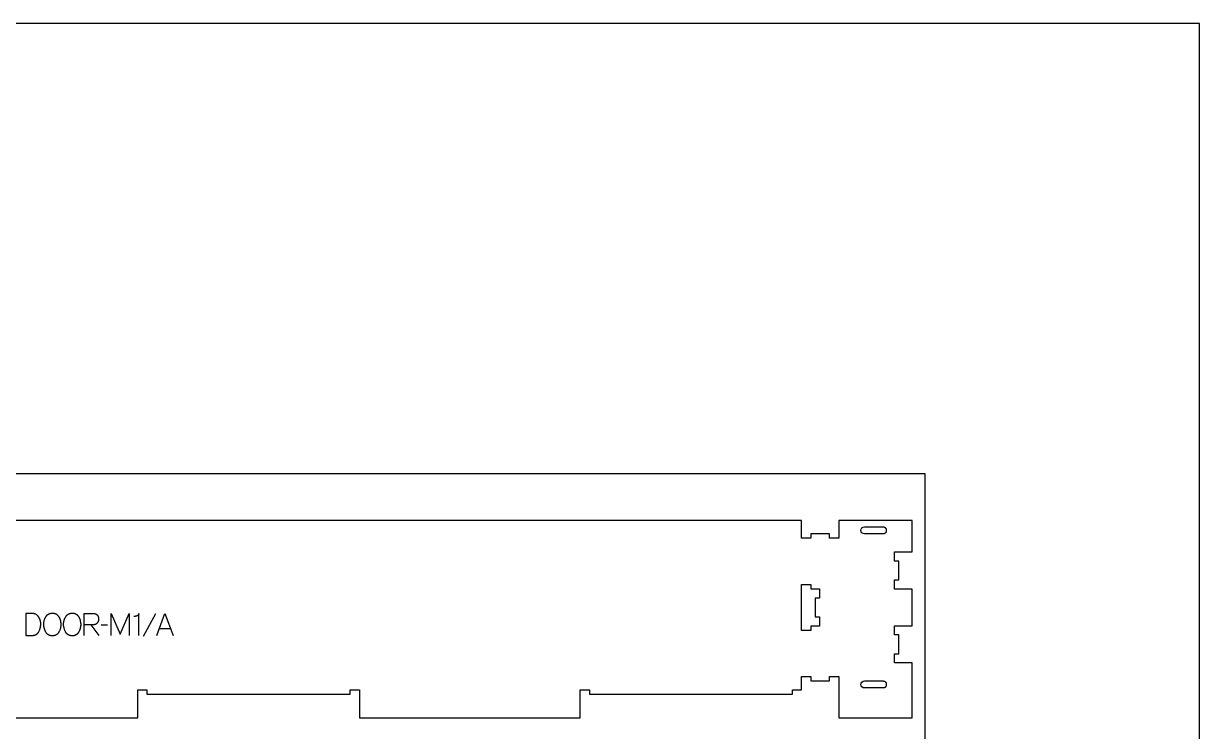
# Model space of a CAD drawing. Extents: x 0 to 4485, y 0 to 8771.
# Drawn here: x 1589 to 3183, y 4633 to 5593 of the extents above; entities that cross this region are included whole.
import ezdxf

# ---------------------------------------------------------------- set-up
doc = ezdxf.new("R2010")
doc.units = 0
for name, color, linetype in [('0_SHEET_SPRUCEPLY_2440X122', 1, 'CONTINUOUS'), ('1_ANYTOOL_1MMDEEP_LABELS_S', 2, 'CONTINUOUS'), ('3_ANYTOOL_CUTTHROUGH_INSID', 4, 'CONTINUOUS'), ('4_ANYTOOL_CUTTHROUGH_OUTSI', 5, 'CONTINUOUS'), ('DONOTCUT', 7, 'CONTINUOUS')]:
    doc.layers.add(name, color=color, linetype=linetype)

msp = doc.modelspace()

# ---------------------------------------------------------------- linework, layer by layer
at = {"layer": '0_SHEET_SPRUCEPLY_2440X122'}
msp.add_lwpolyline([(371.7, 4982.6), (371.7, 3762.6), (2811.7, 3762.6), (2811.7, 4982.6)], close=True, dxfattribs=at)
at = {"layer": '1_ANYTOOL_1MMDEEP_LABELS_S', "color": 2}
for points in [[(1592, 4793.4), (1592, 4763.4), (1600.5, 4763.5), (1600.9, 4763.5), (1601.3, 4763.5), (1601.7, 4763.5), (1602.1, 4763.6), (1602.5, 4763.6), (1602.8, 4763.7), (1603.2, 4763.8), (1603.5, 4763.8), (1603.9, 4763.9), (1604.2, 4764), (1604.6, 4764.1), (1604.9, 4764.2), (1605.2, 4764.4), (1605.4, 4764.4), (1605.5, 4764.5), (1605.7, 4764.6), (1605.8, 4764.6), (1606, 4764.7), (1606.1, 4764.8), (1606.3, 4764.9), (1606.4, 4764.9), (1606.5, 4765), (1606.7, 4765.1), (1606.8, 4765.2), (1606.9, 4765.3), (1607.1, 4765.4), (1607.2, 4765.5), (1607.3, 4765.6), (1607.5, 4765.7), (1607.6, 4765.8), (1607.7, 4765.9), (1607.8, 4766), (1607.9, 4766.1), (1608.1, 4766.2), (1608.2, 4766.3), (1608.3, 4766.5), (1608.4, 4766.6), (1608.5, 4766.7), (1608.6, 4766.8), (1608.7, 4766.9), (1608.8, 4767.1), (1608.9, 4767.2), (1609, 4767.3), (1609.1, 4767.5), (1609.2, 4767.6), (1609.4, 4767.9), (1609.6, 4768.2), (1609.7, 4768.5), (1610.1, 4769.1), (1610.3, 4769.7), (1610.6, 4770.4), (1610.9, 4771), (1611.1, 4771.6), (1611.3, 4772.3), (1611.5, 4772.9), (1611.7, 4773.6), (1611.8, 4774.3), (1612, 4774.9), (1612.1, 4775.6), (1612.2, 4776.3), (1612.3, 4777), (1612.3, 4777.7), (1612.3, 4778.4), (1612.4, 4779.1), (1612.3, 4779.7), (1612.3, 4780.3), (1612.3, 4780.9), (1612.2, 4781.4), (1612.1, 4782), (1612.1, 4782.3), (1612, 4782.6), (1611.9, 4782.9), (1611.9, 4783.1), (1611.8, 4783.4), (1611.7, 4783.7), (1611.6, 4784), (1611.6, 4784.2), (1611.5, 4784.5), (1611.4, 4784.8), (1611.3, 4785.1), (1611.2, 4785.3), (1611.1, 4785.6), (1611, 4785.8), (1610.7, 4786.4), (1610.4, 4786.9), (1610.2, 4787.4), (1609.9, 4787.9), (1609.7, 4788.2), (1609.5, 4788.5), (1609.3, 4788.8), (1609.1, 4789.1), (1608.9, 4789.4), (1608.6, 4789.6), (1608.4, 4789.9), (1608.2, 4790.1), (1608, 4790.3), (1607.8, 4790.6), (1607.5, 4790.8), (1607.3, 4791), (1607.1, 4791.2), (1606.8, 4791.4), (1606.6, 4791.5), (1606.3, 4791.7), (1606.1, 4791.9), (1605.8, 4792), (1605.6, 4792.1), (1605.3, 4792.3), (1605.1, 4792.4), (1604.8, 4792.5), (1604.5, 4792.6), (1604.3, 4792.7), (1604, 4792.8), (1603.7, 4792.9), (1603.4, 4792.9), (1603.1, 4793), (1602.8, 4793), (1602.6, 4793.1), (1602.3, 4793.1), (1602, 4793.1), (1599.5, 4793.2), (1597, 4793.3), (1594.5, 4793.4)], [(1628.4, 4793.7), (1628.8, 4793.7), (1629.2, 4793.7), (1629.5, 4793.7), (1629.9, 4793.6), (1630, 4793.6), (1630.2, 4793.6), (1630.4, 4793.6), (1630.5, 4793.5), (1630.7, 4793.5), (1630.9, 4793.5), (1631, 4793.4), (1631.2, 4793.4), (1631.4, 4793.3), (1631.5, 4793.3), (1631.7, 4793.2), (1631.8, 4793.2), (1632, 4793.1), (1632.1, 4793), (1632.3, 4793), (1632.4, 4792.9), (1632.6, 4792.8), (1632.7, 4792.8), (1632.8, 4792.7), (1633, 4792.6), (1633.1, 4792.5), (1633.3, 4792.4), (1633.4, 4792.4), (1633.5, 4792.3), (1633.8, 4792.1), (1634, 4791.9), (1634.3, 4791.7), (1634.5, 4791.5), (1634.8, 4791.3), (1635, 4791), (1635.2, 4790.8), (1635.4, 4790.6), (1635.6, 4790.3), (1635.9, 4790.1), (1636.1, 4789.9), (1636.2, 4789.6), (1636.4, 4789.3), (1636.6, 4789.1), (1636.8, 4788.8), (1637, 4788.5), (1637.1, 4788.2), (1637.3, 4787.9), (1637.5, 4787.6), (1637.6, 4787.3), (1637.7, 4787), (1637.9, 4786.7), (1638, 4786.4), (1638.1, 4786.1), (1638.3, 4785.8), (1638.4, 4785.5), (1638.5, 4785.2), (1638.6, 4784.8), (1638.7, 4784.5), (1638.8, 4784.2), (1638.9, 4783.8), (1638.9, 4783.5), (1639.1, 4782.8), (1639.2, 4782.1), (1639.3, 4781.5), (1639.4, 4780.8), (1639.5, 4780.2), (1639.5, 4779.5), (1639.6, 4778.9), (1639.6, 4778.2), (1639.6, 4777.6), (1639.5, 4777), (1639.5, 4776.3), (1639.4, 4775.7), (1639.3, 4775), (1639.2, 4774.4), (1639, 4773.8), (1638.9, 4773.1), (1638.7, 4772.5), (1638.5, 4771.9), (1638.3, 4771.2), (1638, 4770.6), (1637.7, 4769.9), (1637.4, 4769.3), (1637.1, 4768.7), (1636.8, 4768), (1636.6, 4767.7), (1636.4, 4767.4), (1636.3, 4767.1), (1636.1, 4766.8), (1635.9, 4766.6), (1635.7, 4766.3), (1635.4, 4766), (1635.2, 4765.8), (1635.1, 4765.7), (1635, 4765.6), (1634.9, 4765.4), (1634.8, 4765.3), (1634.6, 4765.2), (1634.5, 4765.1), (1634.4, 4765), (1634.3, 4764.9), (1634.2, 4764.8), (1634, 4764.7), (1633.9, 4764.6), (1633.8, 4764.5), (1633.6, 4764.5), (1633.5, 4764.4), (1633.4, 4764.3), (1633.2, 4764.2), (1633.1, 4764.1), (1633, 4764), (1632.8, 4764), (1632.7, 4763.9), (1632.5, 4763.8), (1632.4, 4763.8), (1632.2, 4763.7), (1632.1, 4763.6), (1631.9, 4763.6), (1631.8, 4763.5), (1631.6, 4763.5), (1631.5, 4763.4), (1631.2, 4763.3), (1630.9, 4763.2), (1630.5, 4763.2), (1630.2, 4763.1), (1629.9, 4763.1), (1629.5, 4763), (1629.2, 4763), (1628.8, 4762.9), (1628.4, 4762.9), (1628.1, 4762.9), (1627.7, 4762.9), (1627.3, 4762.9), (1627, 4763), (1626.6, 4763), (1626.2, 4763.1), (1625.9, 4763.1), (1625.5, 4763.2), (1625.2, 4763.3), (1624.9, 4763.3), (1624.6, 4763.4), (1624.4, 4763.5), (1624.2, 4763.5), (1624.1, 4763.6), (1623.9, 4763.7), (1623.8, 4763.7), (1623.6, 4763.8), (1623.5, 4763.8), (1623.3, 4763.9), (1623.2, 4764), (1623, 4764.1), (1622.9, 4764.1), (1622.8, 4764.2), (1622.6, 4764.3), (1622.5, 4764.4), (1622.3, 4764.5), (1622.2, 4764.6), (1622.1, 4764.7), (1622, 4764.8), (1621.8, 4764.9), (1621.7, 4765), (1621.6, 4765.1), (1621.4, 4765.2), (1621.3, 4765.3), (1621.2, 4765.4), (1621.1, 4765.5), (1621, 4765.6), (1620.9, 4765.7), (1620.7, 4765.8), (1620.6, 4766), (1620.5, 4766.1), (1620.3, 4766.3), (1620.1, 4766.6), (1619.9, 4766.9), (1619.7, 4767.2), (1619.5, 4767.5), (1619.3, 4767.8), (1619.1, 4768.1), (1618.8, 4768.8), (1618.5, 4769.4), (1618.2, 4770.1), (1617.9, 4770.7), (1617.7, 4771.4), (1617.5, 4772), (1617.3, 4772.7), (1617.1, 4773.3), (1616.9, 4774), (1616.8, 4774.6), (1616.6, 4775.3), (1616.6, 4775.9), (1616.5, 4776.6), (1616.4, 4777.2), (1616.4, 4777.9), (1616.4, 4778.5), (1616.4, 4779.2), (1616.4, 4779.9), (1616.5, 4780.6), (1616.6, 4781.3), (1616.7, 4781.9), (1616.8, 4782.6), (1616.9, 4783.3), (1617.1, 4783.9), (1617.3, 4784.6), (1617.5, 4785.2), (1617.7, 4785.8), (1618, 4786.5), (1618.3, 4787.1), (1618.6, 4787.7), (1618.9, 4788.3), (1619.3, 4788.9), (1619.5, 4789.2), (1619.6, 4789.5), (1619.8, 4789.8), (1620, 4790), (1620.3, 4790.3), (1620.5, 4790.6), (1620.7, 4790.8), (1620.9, 4791), (1621, 4791.1), (1621.2, 4791.3), (1621.3, 4791.4), (1621.4, 4791.5), (1621.5, 4791.6), (1621.7, 4791.7), (1621.8, 4791.8), (1621.9, 4791.9), (1622, 4792), (1622.2, 4792), (1622.3, 4792.1), (1622.4, 4792.2), (1622.6, 4792.3), (1622.7, 4792.4), (1622.9, 4792.5), (1623, 4792.5), (1623.1, 4792.6), (1623.3, 4792.7), (1623.6, 4792.8), (1623.9, 4792.9), (1624.2, 4793.1), (1624.5, 4793.2), (1624.8, 4793.3), (1625.2, 4793.4), (1625.5, 4793.4), (1625.8, 4793.5), (1626.2, 4793.6), (1626.5, 4793.6), (1626.9, 4793.7), (1627.3, 4793.7), (1627.7, 4793.7), (1628, 4793.7)], [(1655.4, 4793.7), (1655.8, 4793.7), (1656.1, 4793.7), (1656.5, 4793.7), (1656.8, 4793.6), (1657, 4793.6), (1657.2, 4793.6), (1657.3, 4793.6), (1657.5, 4793.5), (1657.7, 4793.5), (1657.8, 4793.5), (1658, 4793.4), (1658.2, 4793.4), (1658.3, 4793.3), (1658.5, 4793.3), (1658.6, 4793.2), (1658.8, 4793.2), (1658.9, 4793.1), (1659.1, 4793), (1659.2, 4793), (1659.4, 4792.9), (1659.5, 4792.8), (1659.7, 4792.8), (1659.8, 4792.7), (1659.9, 4792.6), (1660.1, 4792.5), (1660.2, 4792.4), (1660.3, 4792.4), (1660.5, 4792.3), (1660.7, 4792.1), (1661, 4791.9), (1661.2, 4791.7), (1661.5, 4791.5), (1661.7, 4791.3), (1661.9, 4791), (1662.2, 4790.8), (1662.4, 4790.6), (1662.6, 4790.3), (1662.8, 4790.1), (1663, 4789.9), (1663.2, 4789.6), (1663.4, 4789.3), (1663.6, 4789.1), (1663.8, 4788.8), (1663.9, 4788.5), (1664.1, 4788.2), (1664.3, 4787.9), (1664.4, 4787.6), (1664.6, 4787.3), (1664.7, 4787), (1664.8, 4786.7), (1665, 4786.4), (1665.1, 4786.1), (1665.2, 4785.8), (1665.3, 4785.5), (1665.4, 4785.2), (1665.5, 4784.8), (1665.6, 4784.5), (1665.7, 4784.2), (1665.8, 4783.8), (1665.9, 4783.5), (1666, 4782.8), (1666.2, 4782.1), (1666.3, 4781.5), (1666.4, 4780.8), (1666.4, 4780.2), (1666.5, 4779.5), (1666.5, 4778.9), (1666.5, 4778.2), (1666.5, 4777.6), (1666.5, 4777), (1666.4, 4776.3), (1666.3, 4775.7), (1666.3, 4775), (1666.1, 4774.4), (1666, 4773.8), (1665.8, 4773.1), (1665.6, 4772.5), (1665.4, 4771.9), (1665.2, 4771.2), (1665, 4770.6), (1664.7, 4769.9), (1664.4, 4769.3), (1664.1, 4768.7), (1663.8, 4768), (1663.6, 4767.7), (1663.4, 4767.4), (1663.2, 4767.1), (1663, 4766.8), (1662.8, 4766.6), (1662.6, 4766.3), (1662.4, 4766), (1662.2, 4765.8), (1662.1, 4765.7), (1661.9, 4765.6), (1661.8, 4765.4), (1661.7, 4765.3), (1661.6, 4765.2), (1661.5, 4765.1), (1661.4, 4765), (1661.2, 4764.9), (1661.1, 4764.8), (1661, 4764.7), (1660.9, 4764.6), (1660.7, 4764.5), (1660.6, 4764.5), (1660.5, 4764.4), (1660.3, 4764.3), (1660.2, 4764.2), (1660.1, 4764.1), (1659.9, 4764), (1659.8, 4764), (1659.6, 4763.9), (1659.5, 4763.8), (1659.3, 4763.8), (1659.2, 4763.7), (1659.1, 4763.6), (1658.9, 4763.6), (1658.8, 4763.5), (1658.6, 4763.5), (1658.4, 4763.4), (1658.1, 4763.3), (1657.8, 4763.2), (1657.5, 4763.2), (1657.2, 4763.1), (1656.8, 4763.1), (1656.5, 4763), (1656.1, 4763), (1655.8, 4762.9), (1655.4, 4762.9), (1655, 4762.9), (1654.7, 4762.9), (1654.3, 4762.9), (1653.9, 4763), (1653.5, 4763), (1653.2, 4763.1), (1652.8, 4763.1), (1652.5, 4763.2), (1652.2, 4763.3), (1651.8, 4763.3), (1651.5, 4763.4), (1651.4, 4763.5), (1651.2, 4763.5), (1651, 4763.6), (1650.9, 4763.7), (1650.7, 4763.7), (1650.6, 4763.8), (1650.4, 4763.8), (1650.3, 4763.9), (1650.1, 4764), (1650, 4764.1), (1649.9, 4764.1), (1649.7, 4764.2), (1649.6, 4764.3), (1649.4, 4764.4), (1649.3, 4764.5), (1649.2, 4764.6), (1649, 4764.7), (1648.9, 4764.8), (1648.8, 4764.9), (1648.7, 4765), (1648.5, 4765.1), (1648.4, 4765.2), (1648.3, 4765.3), (1648.2, 4765.4), (1648, 4765.5), (1647.9, 4765.6), (1647.8, 4765.7), (1647.7, 4765.8), (1647.6, 4766), (1647.5, 4766.1), (1647.3, 4766.3), (1647, 4766.6), (1646.8, 4766.9), (1646.6, 4767.2), (1646.5, 4767.5), (1646.3, 4767.8), (1646.1, 4768.1), (1645.8, 4768.8), (1645.5, 4769.4), (1645.2, 4770.1), (1644.9, 4770.7), (1644.6, 4771.4), (1644.4, 4772), (1644.2, 4772.7), (1644, 4773.3), (1643.9, 4774), (1643.7, 4774.6), (1643.6, 4775.3), (1643.5, 4775.9), (1643.4, 4776.6), (1643.4, 4777.2), (1643.3, 4777.9), (1643.3, 4778.5), (1643.3, 4779.2), (1643.4, 4779.9), (1643.4, 4780.6), (1643.5, 4781.3), (1643.6, 4781.9), (1643.7, 4782.6), (1643.9, 4783.3), (1644.1, 4783.9), (1644.3, 4784.6), (1644.5, 4785.2), (1644.7, 4785.8), (1645, 4786.5), (1645.2, 4787.1), (1645.6, 4787.7), (1645.9, 4788.3), (1646.2, 4788.9), (1646.4, 4789.2), (1646.6, 4789.5), (1646.8, 4789.8), (1647, 4790), (1647.2, 4790.3), (1647.4, 4790.6), (1647.7, 4790.8), (1647.9, 4791), (1648, 4791.1), (1648.1, 4791.3), (1648.2, 4791.4), (1648.4, 4791.5), (1648.5, 4791.6), (1648.6, 4791.7), (1648.7, 4791.8), (1648.9, 4791.9), (1649, 4792), (1649.1, 4792), (1649.3, 4792.1), (1649.4, 4792.2), (1649.5, 4792.3), (1649.7, 4792.4), (1649.8, 4792.5), (1650, 4792.5), (1650.1, 4792.6), (1650.3, 4792.7), (1650.5, 4792.8), (1650.9, 4792.9), (1651.2, 4793.1), (1651.5, 4793.2), (1651.8, 4793.3), (1652.1, 4793.4), (1652.5, 4793.4), (1652.8, 4793.5), (1653.2, 4793.6), (1653.5, 4793.6), (1653.9, 4793.7), (1654.2, 4793.7), (1654.6, 4793.7), (1655, 4793.7)]]:
    msp.add_lwpolyline(points, close=True, dxfattribs=at)
for points in [[(1671.4, 4763.4), (1671.4, 4793.4), (1682.8, 4793.4), (1683.3, 4793.4), (1683.7, 4793.4), (1684, 4793.4), (1684.2, 4793.3), (1684.4, 4793.3), (1684.6, 4793.3), (1684.8, 4793.2), (1685.1, 4793.2), (1685.3, 4793.2), (1685.5, 4793.1), (1685.7, 4793.1), (1685.9, 4793), (1686.1, 4793), (1686.3, 4792.9), (1686.4, 4792.8), (1686.6, 4792.8), (1686.8, 4792.7), (1687, 4792.6), (1687.1, 4792.6), (1687.3, 4792.5), (1687.5, 4792.4), (1687.6, 4792.3), (1687.8, 4792.2), (1687.9, 4792.1), (1688.1, 4792), (1688.2, 4791.9), (1688.4, 4791.8), (1688.5, 4791.7), (1688.6, 4791.6), (1688.7, 4791.4), (1688.9, 4791.3), (1689, 4791.2), (1689.1, 4791.1), (1689.2, 4790.9), (1689.3, 4790.8), (1689.4, 4790.6), (1689.5, 4790.5), (1689.6, 4790.3), (1689.7, 4790.2), (1689.8, 4790), (1689.9, 4789.9), (1690, 4789.7), (1690, 4789.5), (1690.1, 4789.3), (1690.2, 4789.2), (1690.2, 4789), (1690.3, 4788.8), (1690.4, 4788.6), (1690.4, 4788.4), (1690.5, 4788.2), (1690.5, 4788), (1690.5, 4787.8), (1690.6, 4787.6), (1690.6, 4787.4), (1690.6, 4787.2), (1690.7, 4787), (1690.7, 4786.7), (1690.7, 4786.5), (1690.7, 4786), (1690.7, 4785.6), (1690.7, 4785.4), (1690.7, 4785.2), (1690.7, 4785), (1690.7, 4784.9), (1690.7, 4784.7), (1690.7, 4784.5), (1690.7, 4784.3), (1690.6, 4784.2), (1690.6, 4784), (1690.6, 4783.8), (1690.5, 4783.7), (1690.5, 4783.5), (1690.4, 4783.3), (1690.4, 4783.2), (1690.3, 4783), (1690.3, 4782.8), (1690.2, 4782.7), (1690.2, 4782.5), (1690.1, 4782.4), (1690, 4782.2), (1690, 4782), (1689.9, 4781.9), (1689.8, 4781.7), (1689.7, 4781.6), (1689.7, 4781.4), (1689.6, 4781.3), (1689.5, 4781.1), (1689.4, 4781), (1689.3, 4780.8), (1689.2, 4780.7), (1689.1, 4780.5), (1689, 4780.4), (1688.8, 4780.2), (1688.7, 4780.1), (1688.6, 4779.9), (1688.5, 4779.8), (1688.4, 4779.7), (1688.2, 4779.6), (1688.1, 4779.4), (1688, 4779.3), (1687.9, 4779.2), (1687.7, 4779.1), (1687.6, 4779), (1687.5, 4778.9), (1687.3, 4778.8), (1687.2, 4778.7), (1687, 4778.7), (1686.9, 4778.6), (1686.7, 4778.5), (1686.6, 4778.4), (1686.4, 4778.4), (1686.3, 4778.3), (1686.1, 4778.3), (1685.9, 4778.2), (1685.8, 4778.2), (1685.6, 4778.1), (1685.4, 4778.1), (1685.3, 4778), (1685.1, 4778), (1684.9, 4778), (1684.7, 4778), (1684.5, 4777.9), (1684.4, 4777.9), (1682.4, 4777.9), (1680.4, 4777.8), (1671.5, 4777.8)], [(1708, 4763.4), (1708, 4793.4), (1720, 4765), (1732, 4793.3), (1732, 4763.4)], [(1745.4, 4763.4), (1745.4, 4793.4), (1745.4, 4793.3), (1745.4, 4793.1), (1745.3, 4793), (1745.3, 4792.9), (1745.3, 4792.7), (1745.2, 4792.6), (1745.2, 4792.4), (1745.1, 4792.3), (1745.1, 4792.2), (1745, 4792.1), (1745, 4792), (1745, 4791.9), (1744.9, 4791.9), (1744.9, 4791.8), (1744.9, 4791.8), (1744.8, 4791.7), (1744.8, 4791.6), (1744.8, 4791.6), (1744.7, 4791.5), (1744.7, 4791.5), (1744.7, 4791.4), (1744.6, 4791.4), (1744.6, 4791.3), (1744.5, 4791.3), (1744.5, 4791.2), (1744.4, 4791.2), (1744.4, 4791.1), (1744.4, 4791.1), (1744.3, 4791), (1744.3, 4791), (1744.2, 4790.9), (1744.2, 4790.9), (1744.1, 4790.8), (1743.9, 4790.7), (1743.8, 4790.6), (1743.7, 4790.5), (1743.6, 4790.4), (1743.5, 4790.4), (1743.4, 4790.3), (1743.2, 4790.2), (1743.1, 4790.2), (1743, 4790.1), (1742.8, 4790), (1742.5, 4789.9), (1742.2, 4789.8), (1741.9, 4789.7), (1741.7, 4789.6), (1741.4, 4789.5), (1741.1, 4789.4), (1740.8, 4789.4), (1740.6, 4789.3), (1740.3, 4789.3), (1740, 4789.2), (1739.7, 4789.2), (1739.5, 4789.1), (1739.2, 4789.1), (1739, 4789.1), (1738.7, 4789.1), (1738.4, 4789.1)], [(1768.1, 4792.9), (1751, 4762.2)], [(1769.9, 4763.4), (1780.7, 4793.4), (1791.8, 4763.4)], [(1680.4, 4777.8), (1690.9, 4763.4)], [(1702.9, 4777.3), (1694.1, 4777.2)], [(1773.3, 4773), (1788.2, 4773)]]:
    msp.add_lwpolyline(points, dxfattribs=at)
at = {"layer": '3_ANYTOOL_CUTTHROUGH_INSID', "color": 4}
for points in [[(2729.1, 4910.7), (2754.8, 4910.7), (2754.9, 4910.7), (2755, 4910.7), (2755.1, 4910.7), (2755.2, 4910.6), (2755.3, 4910.6), (2755.4, 4910.6), (2755.5, 4910.6), (2755.6, 4910.6), (2755.7, 4910.6), (2755.8, 4910.5), (2755.9, 4910.5), (2756, 4910.5), (2756.1, 4910.4), (2756.2, 4910.4), (2756.3, 4910.4), (2756.4, 4910.3), (2756.5, 4910.3), (2756.6, 4910.2), (2756.7, 4910.2), (2756.8, 4910.1), (2756.8, 4910), (2756.9, 4910), (2757, 4909.9), (2757.1, 4909.9), (2757.2, 4909.8), (2757.3, 4909.7), (2757.4, 4909.6), (2757.4, 4909.6), (2757.5, 4909.5), (2757.6, 4909.4), (2757.7, 4909.3), (2757.7, 4909.2), (2757.8, 4909.1), (2757.9, 4909.1), (2757.9, 4909), (2758, 4908.9), (2758.1, 4908.8), (2758.1, 4908.7), (2758.2, 4908.6), (2758.2, 4908.5), (2758.3, 4908.4), (2758.3, 4908.3), (2758.4, 4908.2), (2758.4, 4908.1), (2758.5, 4908), (2758.5, 4907.9), (2758.5, 4907.7), (2758.6, 4907.6), (2758.6, 4907.5), (2758.6, 4907.4), (2758.7, 4907.3), (2758.7, 4907.2), (2758.7, 4907.1), (2758.7, 4907), (2758.8, 4906.9), (2758.8, 4906.8), (2758.8, 4906.7), (2758.8, 4906.6), (2758.8, 4906.5), (2758.8, 4906.3), (2758.8, 4906.2), (2758.8, 4906.1), (2758.8, 4906), (2758.8, 4905.9), (2758.8, 4905.8), (2758.8, 4905.7), (2758.8, 4905.6), (2758.8, 4905.5), (2758.8, 4905.4), (2758.8, 4905.3), (2758.8, 4905.2), (2758.8, 4905.1), (2758.8, 4905), (2758.7, 4904.8), (2758.7, 4904.7), (2758.7, 4904.6), (2758.7, 4904.5), (2758.6, 4904.4), (2758.6, 4904.3), (2758.6, 4904.2), (2758.5, 4904.1), (2758.5, 4904), (2758.5, 4903.9), (2758.4, 4903.8), (2758.4, 4903.7), (2758.3, 4903.6), (2758.3, 4903.5), (2758.2, 4903.4), (2758.2, 4903.3), (2758.1, 4903.2), (2758.1, 4903.1), (2758, 4903), (2757.9, 4902.9), (2757.9, 4902.8), (2757.8, 4902.7), (2757.7, 4902.6), (2757.7, 4902.5), (2757.6, 4902.4), (2757.5, 4902.4), (2757.4, 4902.3), (2757.4, 4902.2), (2757.3, 4902.1), (2757.2, 4902), (2757.1, 4902), (2757, 4901.9), (2756.9, 4901.8), (2756.8, 4901.8), (2756.8, 4901.7), (2756.7, 4901.7), (2756.6, 4901.6), (2756.5, 4901.6), (2756.4, 4901.5), (2756.3, 4901.5), (2756.2, 4901.4), (2756.1, 4901.4), (2756, 4901.4), (2755.9, 4901.3), (2755.8, 4901.3), (2755.7, 4901.3), (2755.6, 4901.3), (2755.5, 4901.2), (2755.4, 4901.2), (2755.3, 4901.2), (2755.2, 4901.2), (2755.1, 4901.2), (2755, 4901.2), (2754.9, 4901.2), (2754.8, 4901.2), (2729.1, 4901.2, -1)], [(2729.1, 4692.2, -1), (2729.1, 4701.7), (2754.8, 4701.7), (2754.9, 4701.7), (2755, 4701.7), (2755.1, 4701.7), (2755.2, 4701.6), (2755.3, 4701.6), (2755.4, 4701.6), (2755.5, 4701.6), (2755.6, 4701.6), (2755.7, 4701.6), (2755.8, 4701.5), (2755.9, 4701.5), (2756, 4701.5), (2756.1, 4701.4), (2756.2, 4701.4), (2756.3, 4701.4), (2756.4, 4701.3), (2756.5, 4701.3), (2756.6, 4701.2), (2756.7, 4701.2), (2756.8, 4701.1), (2756.8, 4701), (2756.9, 4701), (2757, 4700.9), (2757.1, 4700.9), (2757.2, 4700.8), (2757.3, 4700.7), (2757.4, 4700.6), (2757.4, 4700.6), (2757.5, 4700.5), (2757.6, 4700.4), (2757.7, 4700.3), (2757.7, 4700.2), (2757.8, 4700.1), (2757.9, 4700.1), (2757.9, 4700), (2758, 4699.9), (2758.1, 4699.8), (2758.1, 4699.7), (2758.2, 4699.6), (2758.2, 4699.5), (2758.3, 4699.4), (2758.3, 4699.3), (2758.4, 4699.2), (2758.4, 4699.1), (2758.5, 4699), (2758.5, 4698.9), (2758.5, 4698.7), (2758.6, 4698.6), (2758.6, 4698.5), (2758.6, 4698.4), (2758.7, 4698.3), (2758.7, 4698.2), (2758.7, 4698.1), (2758.7, 4698), (2758.8, 4697.9), (2758.8, 4697.8), (2758.8, 4697.7), (2758.8, 4697.6), (2758.8, 4697.5), (2758.8, 4697.3), (2758.8, 4697.2), (2758.8, 4697.1), (2758.8, 4697), (2758.8, 4696.9), (2758.8, 4696.8), (2758.8, 4696.7), (2758.8, 4696.6), (2758.8, 4696.5), (2758.8, 4696.4), (2758.8, 4696.3), (2758.8, 4696.2), (2758.8, 4696.1), (2758.8, 4696), (2758.7, 4695.8), (2758.7, 4695.7), (2758.7, 4695.6), (2758.7, 4695.5), (2758.6, 4695.4), (2758.6, 4695.3), (2758.6, 4695.2), (2758.5, 4695.1), (2758.5, 4695), (2758.5, 4694.9), (2758.4, 4694.8), (2758.4, 4694.7), (2758.3, 4694.6), (2758.3, 4694.5), (2758.2, 4694.4), (2758.2, 4694.3), (2758.1, 4694.2), (2758.1, 4694.1), (2758, 4694), (2757.9, 4693.9), (2757.9, 4693.8), (2757.8, 4693.7), (2757.7, 4693.6), (2757.7, 4693.5), (2757.6, 4693.4), (2757.5, 4693.4), (2757.4, 4693.3), (2757.4, 4693.2), (2757.3, 4693.1), (2757.2, 4693), (2757.1, 4693), (2757, 4692.9), (2756.9, 4692.8), (2756.8, 4692.8), (2756.8, 4692.7), (2756.7, 4692.7), (2756.6, 4692.6), (2756.5, 4692.6), (2756.4, 4692.5), (2756.3, 4692.5), (2756.2, 4692.4), (2756.1, 4692.4), (2756, 4692.4), (2755.9, 4692.3), (2755.8, 4692.3), (2755.7, 4692.3), (2755.6, 4692.3), (2755.5, 4692.2), (2755.4, 4692.2), (2755.3, 4692.2), (2755.2, 4692.2), (2755.1, 4692.2), (2755, 4692.2), (2754.9, 4692.2), (2754.8, 4692.2)]]:
    msp.add_lwpolyline(points, format="xyb", close=True, dxfattribs=at)
msp.add_lwpolyline([(2644.1, 4832.6), (2656.3, 4832.6), (2656.3, 4826.6), (2668.3, 4826.6), (2668.3, 4814.1), (2662.3, 4814.1), (2662.3, 4788.6), (2668.3, 4788.6), (2668.3, 4776.1), (2656.3, 4776.1), (2656.3, 4770.1), (2643.8, 4770.1), (2643.8, 4832.6)], close=True, dxfattribs=at)
at = {"layer": '4_ANYTOOL_CUTTHROUGH_OUTSI', "color": 5}
msp.add_lwpolyline([(1444.3, 4651.7), (1743.8, 4651.7), (1743.8, 4689.7), (1756.3, 4689.7), (1756.3, 4683.7), (2031.8, 4683.7), (2031.8, 4689.7), (2044.3, 4689.7), (2044.3, 4651.7), (2343.8, 4651.7), (2343.8, 4689.7), (2356.3, 4689.7), (2356.3, 4683.7), (2631.8, 4683.7), (2631.8, 4689.7), (2643.8, 4689.7), (2643.8, 4707.7), (2656.3, 4707.7), (2656.3, 4701.7), (2681.8, 4701.7), (2681.8, 4707.7), (2694.3, 4707.7), (2694.3, 4651.7), (2793.8, 4651.7), (2793.8, 4726.2), (2769.8, 4726.2), (2769.8, 4738.7), (2775.8, 4738.7), (2775.8, 4764.2), (2769.8, 4764.2), (2769.8, 4776.7), (2793.8, 4776.7), (2793.8, 4826.2), (2769.8, 4826.2), (2769.8, 4838.7), (2775.8, 4838.7), (2775.8, 4864.2), (2769.8, 4864.2), (2769.8, 4876.7), (2770.1, 4876.7), (2793.8, 4876.7), (2793.8, 4919.2), (2694.3, 4919.2), (2694.3, 4895.2), (2681.8, 4895.2), (2681.8, 4901.2), (2656.3, 4901.2), (2656.3, 4895.2), (2643.8, 4895.2), (2643.8, 4919.2), (544.3, 4919.2)], dxfattribs=at)
at = {"layer": 'DONOTCUT'}
msp.add_lwpolyline([(0, 0), (3183.4, 0), (3183.4, 5593.4), (0, 5593.4)], close=True, dxfattribs=at)

doc.saveas('drawing.dxf')
